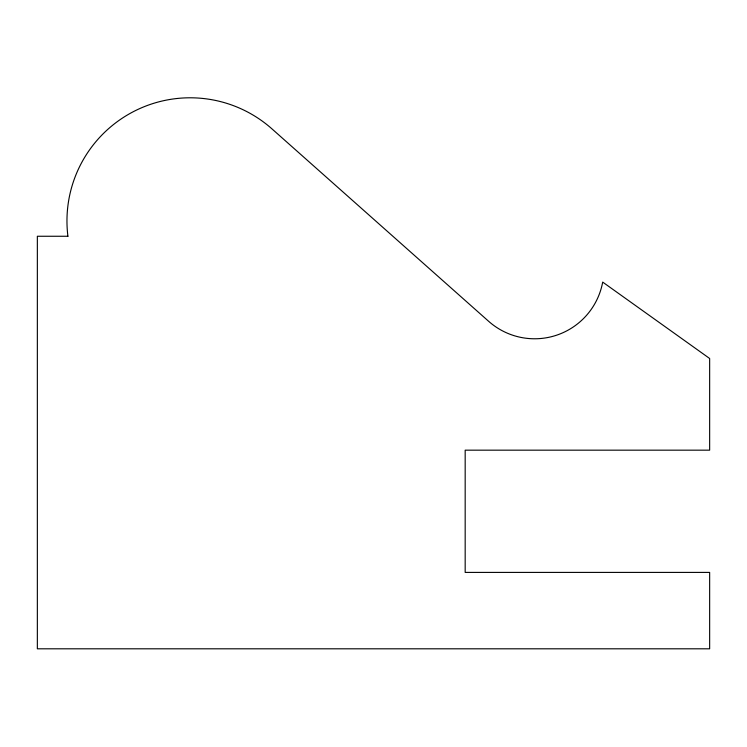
<?xml version="1.0" encoding="UTF-8"?>
<svg xmlns="http://www.w3.org/2000/svg" width="747" height="747" viewBox="0 0 747 747"><rect width="100%" height="100%" fill="white"/><g stroke="black" fill="none" stroke-linecap="round" stroke-linejoin="round"><path stroke-width="1.12" d="M67.912 236.257L37.35 236.257L37.35 648.807L709.65 648.807L709.65 572.407L465.176 572.407L465.176 450.17L709.65 450.17L709.65 358.495L602.689 282.095A69.21 69.21 0 0 1 488.669 321.322L271.945 128.867A123.19 123.19 0 0 0 67.912 236.257"/></g></svg>
